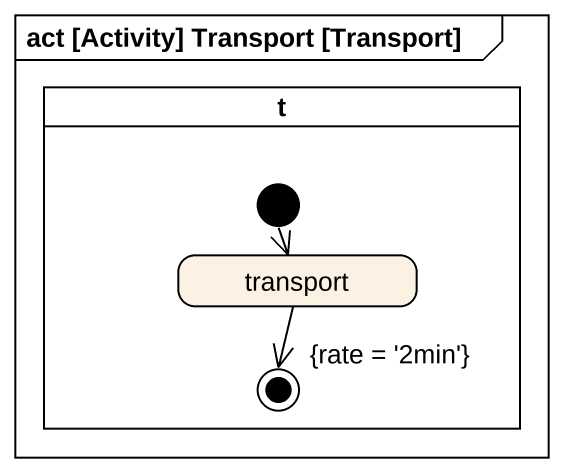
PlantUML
@startuml
mainframe act [Activity] Transport [Transport]
hide empty description
state t <<partition>> {
  state transport
  transport --> [*] : {rate = '2min'}
  [*] --> transport
}
@enduml
